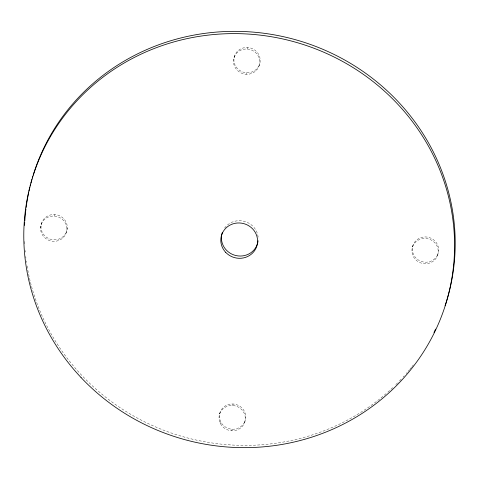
<?xml version="1.0" encoding="UTF-8"?>
<svg xmlns="http://www.w3.org/2000/svg" width="479" height="479" viewBox="0 0 479 479"><rect width="100%" height="100%" fill="white"/><g stroke="black" fill="none" stroke-linecap="round" stroke-linejoin="round"><path stroke-width="0.36" stroke-dasharray="2.4 1.8" d="M41.14 224.639L41.559 223.13M40.559 227.878L40.978 226.369M54.229 216.047L54.648 214.538M66.868 229.465L67.288 227.956M66.288 232.71A13.202 12.61 15.5 0 0 50.804 216.274A13.202 12.61 15.5 0 0 44.05 237.039A13.202 12.61 15.5 0 0 66.288 232.71L66.707 231.195A13.202 12.61 15.5 0 0 51.223 214.76A13.202 12.61 15.5 0 0 44.469 235.53A13.202 12.61 15.5 0 0 66.707 231.195M234.057 57.6L234.476 56.091M247.14 49.008L247.559 47.499M246.116 74.263L246.535 72.748M259.199 65.671A13.202 12.61 15.5 0 0 243.715 49.235A13.202 12.61 15.5 0 0 236.967 70A13.202 12.61 15.5 0 0 259.199 65.671L259.618 64.156A13.202 12.61 15.5 0 0 244.134 47.726A13.202 12.61 15.5 0 0 237.386 68.491A13.202 12.61 15.5 0 0 259.618 64.156M219.592 414.084L220.011 412.575M220.52 423.747L220.939 422.233M232.674 405.497L233.093 403.983M231.65 430.747L232.07 429.232M244.733 422.155A13.202 12.61 15.5 0 0 229.255 405.719A13.202 12.61 15.5 0 0 222.501 426.484A13.202 12.61 15.5 0 0 244.733 422.155L245.152 420.646A13.202 12.61 15.5 0 0 229.675 404.21A13.202 12.61 15.5 0 0 222.921 424.975A13.202 12.61 15.5 0 0 245.152 420.646M412.503 247.05L412.922 245.535M437.65 255.115A13.202 12.61 15.5 0 0 422.167 238.68A13.202 12.61 15.5 0 0 415.413 259.45A13.202 12.61 15.5 0 0 437.65 255.115L438.069 253.607A13.202 12.61 15.5 0 0 422.586 237.171A13.202 12.61 15.5 0 0 415.832 257.936A13.202 12.61 15.5 0 0 438.069 253.607M224.627 228.046A18.453 17.621 15.5 0 1 244.937 221.508A18.453 17.621 15.5 0 1 258.199 238.159M413.353 364.938A216.083 206.305 15.5 0 1 411.97 366.698M411.503 367.285A216.083 206.305 15.5 0 1 410.084 369.028M409.611 369.602A216.083 206.305 15.5 0 1 407.683 371.896M407.192 372.47A216.083 206.305 15.5 0 1 406.21 373.602M404.222 375.847A216.083 206.305 15.5 0 1 403.21 376.961M401.174 379.164A216.083 206.305 15.5 0 1 398.055 382.41M397.528 382.943A216.083 206.305 15.5 0 1 394.864 385.583M392.708 387.655A216.083 206.305 15.5 0 1 387.2 392.672M386.08 393.648A216.083 206.305 15.5 0 1 169.069 432.226A216.083 206.305 15.5 0 1 26.998 265.444M26.543 262.486A216.083 206.305 15.5 0 1 26.327 261.007M25.938 258.037A216.083 206.305 15.5 0 1 25.758 256.552M25.291 252.086A216.083 206.305 15.5 0 1 25.153 250.595M24.692 243.889A216.083 206.305 15.5 0 1 24.555 240.907"/><path stroke-width="0.72" d="M258.091 240.787A18.453 17.621 15.5 0 1 236.033 255.576A18.453 17.621 15.5 0 1 222.244 232.728M33.183 175.182A216.083 206.305 15.5 0 1 302.866 41.918A216.083 206.305 15.5 0 1 445.087 305.776M435.621 329.097A216.083 206.305 15.5 0 1 433.968 332.438M24.579 225.381A216.083 206.305 15.5 0 1 24.722 222.406M24.812 220.915A216.083 206.305 15.5 0 1 25.932 208.964M26.123 207.467A216.083 206.305 15.5 0 1 28.668 192.6M28.985 191.127A216.083 206.305 15.5 0 1 29.83 187.457M30.183 185.996A216.083 206.305 15.5 0 1 30.548 184.535M30.925 183.086A216.083 206.305 15.5 0 1 31.913 179.469M32.327 178.038A216.083 206.305 15.5 0 1 32.752 176.607M81.065 377.548A216.083 206.305 15.5 0 0 444.919 306.656A216.083 206.305 15.5 0 0 191.576 37.697A216.083 206.305 15.5 0 0 81.065 377.548M225.681 252.325A18.453 17.621 15.5 0 0 256.756 246.272A18.453 17.621 15.5 0 0 235.117 223.304A18.453 17.621 15.5 0 0 225.681 252.325"/></g></svg>
